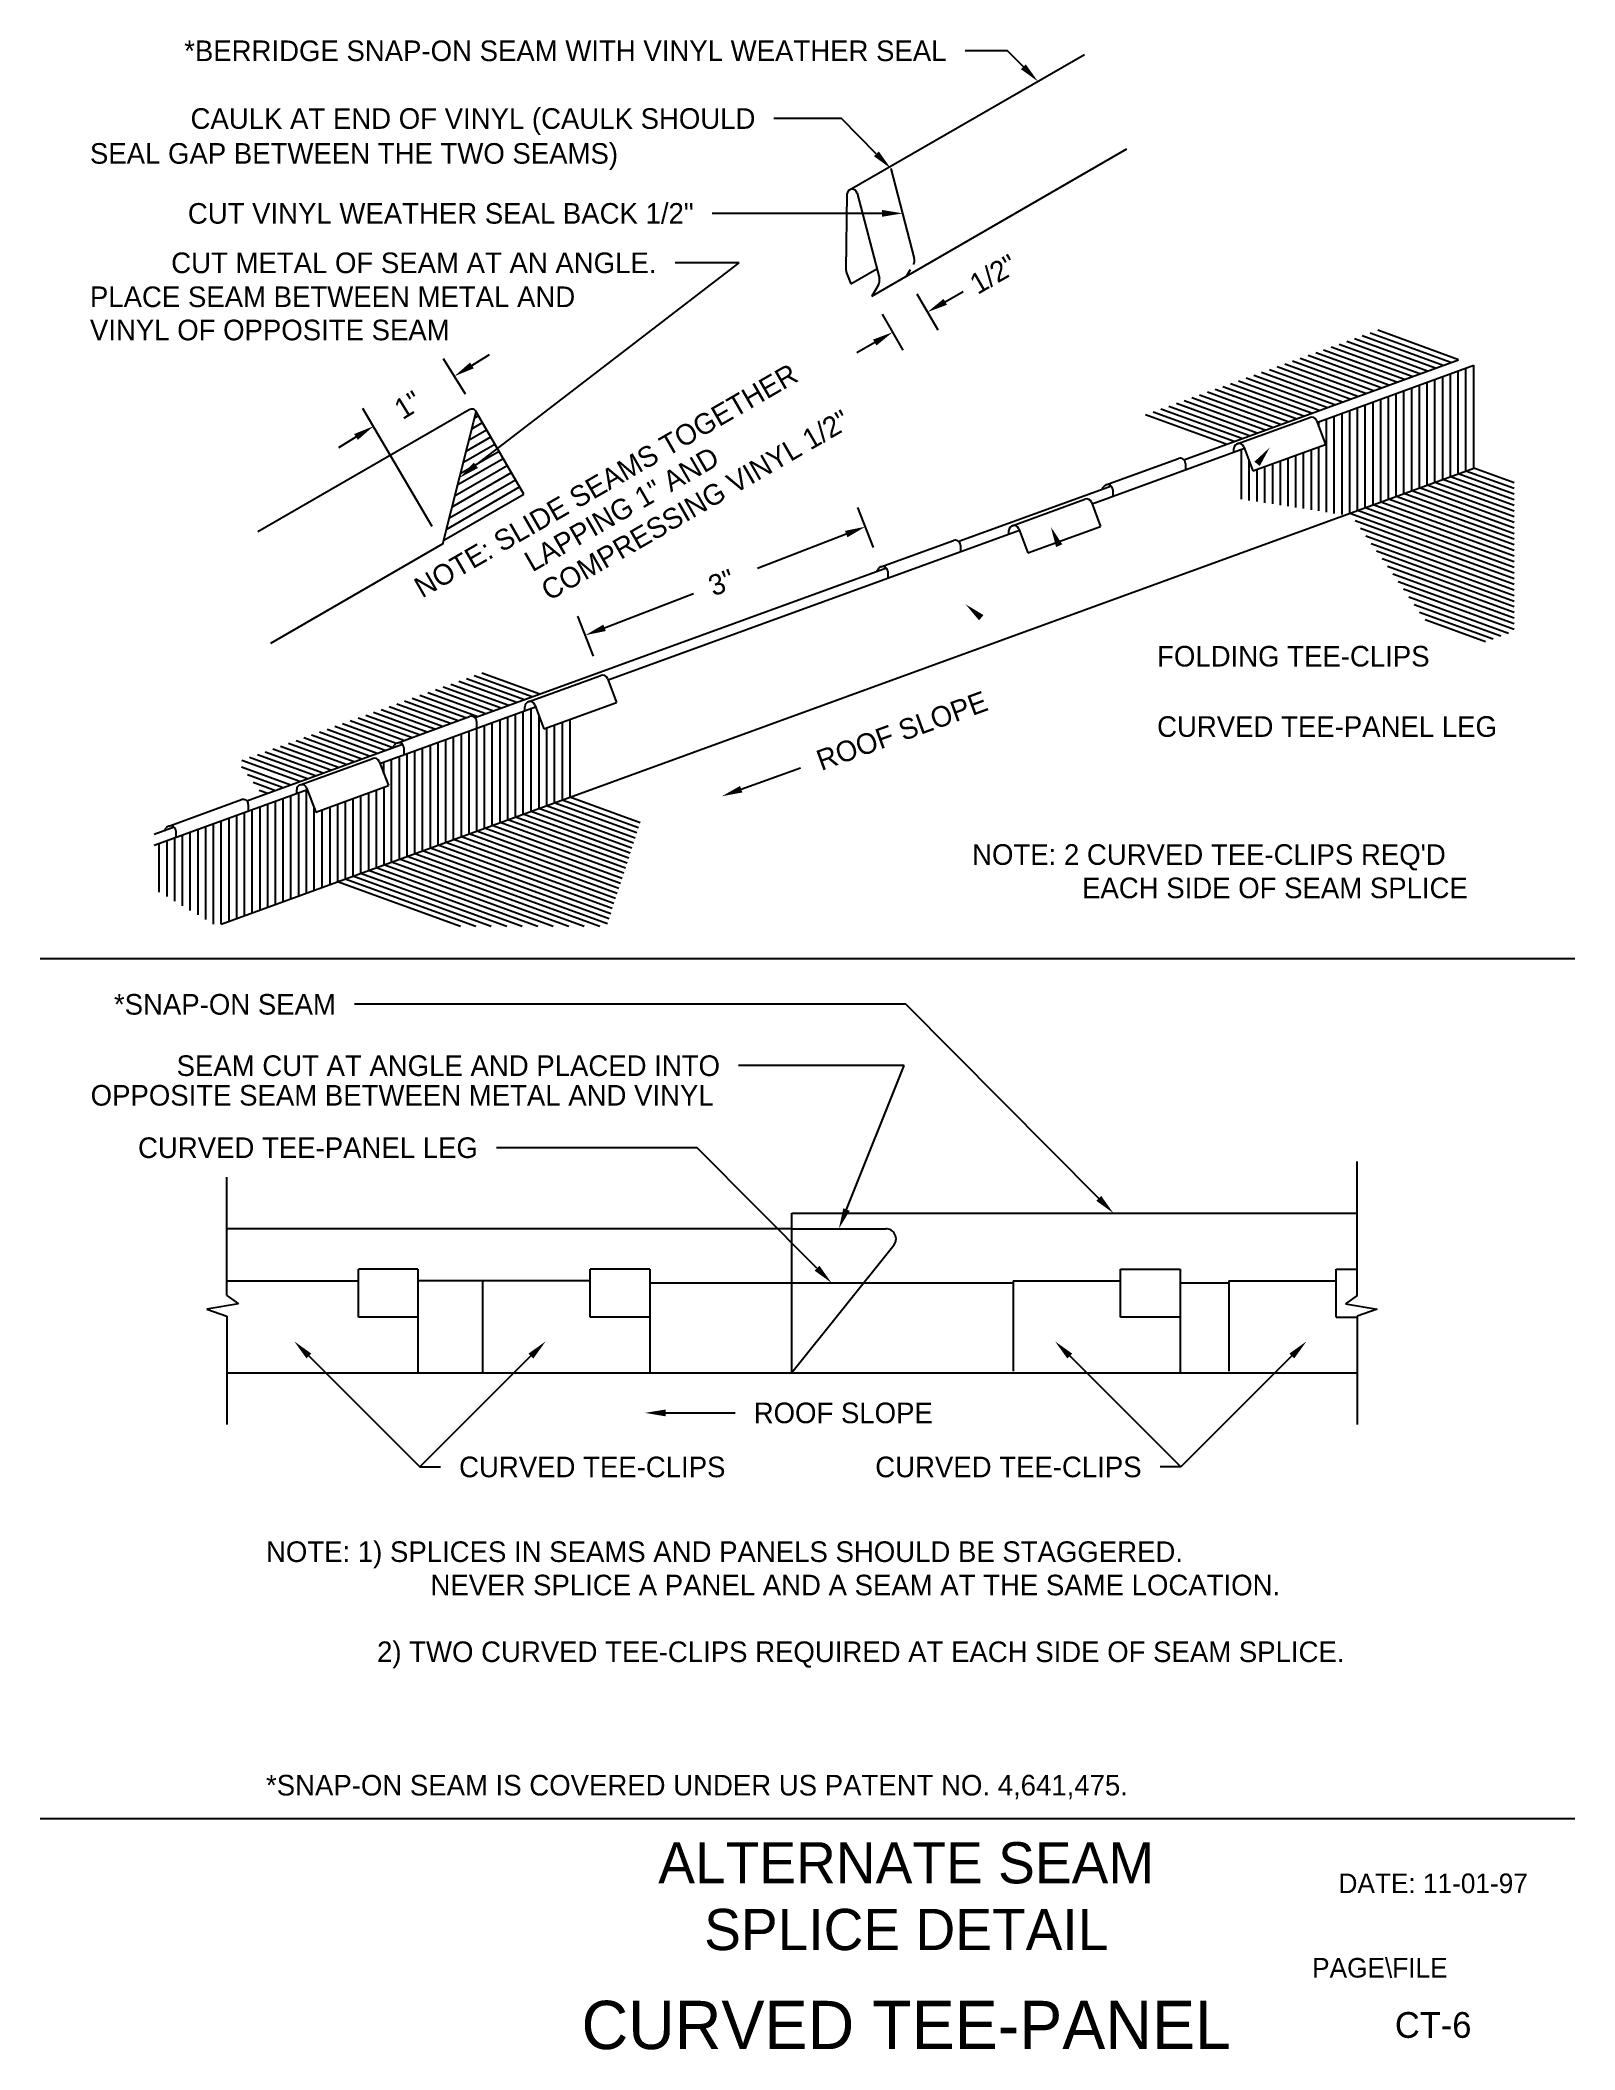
# Model space of a CAD drawing. Extents: x 0.49 to 7.94, y 0.25 to 10.01.
import ezdxf
from ezdxf.enums import TextEntityAlignment as Align

# ---------------------------------------------------------------- set-up
doc = ezdxf.new("R2010")
doc.units = 0
doc.header["$LTSCALE"] = 0.13333
doc.linetypes.add('HIDDENX2', pattern=[0])
for name, color, linetype in [('BORDER', 7, 'CONTINUOUS'), ('CMP-FLSH', 7, 'CONTINUOUS'), ('DIM-TXT', 7, 'CONTINUOUS'), ('STRCTR', 7, 'CONTINUOUS')]:
    doc.layers.add(name, color=color, linetype=linetype)

msp = doc.modelspace()

# ---------------------------------------------------------------- linework, layer by layer
at = {"layer": 'BORDER', "color": 0, "linetype": 'CONTINUOUS'}
for p, q in [((0.4909, 5.5515), (7.94, 5.5515)), ((7.94, 1.375), (0.4909, 1.375))]:
    msp.add_line(p, q, dxfattribs=at)
at = {"layer": 'CMP-FLSH', "color": 0, "linetype": 'CONTINUOUS'}
for p, q in [((4.4196, 9.2811), (5.5602, 9.9385)), ((4.5276, 8.7649), (5.7662, 9.48)), ((4.4071, 9.2597), (4.4023, 8.8944)), ((4.4563, 9.2657), (4.5645, 8.8514)), ((4.405, 8.8794), (4.4261, 8.8252)), ((4.4261, 8.8252), (4.5523, 8.8981)), ((4.5603, 8.8211), (4.5276, 8.7649)), ((7.3384, 8.4432), (6.9459, 8.5861)), ((7.376, 8.4569), (6.9835, 8.5998)), ((7.0753, 8.3475), (6.6828, 8.4903)), ((7.1129, 8.3612), (6.7204, 8.504)), ((7.1505, 8.3748), (6.758, 8.5177)), ((7.1881, 8.3885), (6.7956, 8.5314)), ((7.2257, 8.4022), (6.8332, 8.5451)), ((7.2632, 8.4159), (6.8707, 8.5587)), ((7.3008, 8.4296), (6.9083, 8.5724)), ((6.0427, 7.9717), (7.376, 8.4569)), ((6.8122, 8.2517), (6.4197, 8.3946)), ((6.8498, 8.2654), (6.4573, 8.4083)), ((6.8874, 8.2791), (6.4949, 8.4219)), ((6.9249, 8.2928), (6.5325, 8.4356)), ((6.9625, 8.3064), (6.57, 8.4493)), ((7.0001, 8.3201), (6.6076, 8.463)), ((7.0377, 8.3338), (6.6452, 8.4767)), ((6.6873, 8.153), (7.4491, 8.4303)), ((7.3363, 7.8893), (7.3363, 8.3893)), ((7.3739, 7.903), (7.3739, 8.403)), ((7.4115, 7.9166), (7.4115, 8.4166)), ((7.4491, 7.9303), (7.4491, 8.4303)), ((6.5491, 8.1559), (6.1566, 8.2988)), ((6.5867, 8.1696), (6.1942, 8.3125)), ((6.6242, 8.1833), (6.2317, 8.3262)), ((6.6618, 8.197), (6.2693, 8.3398)), ((6.6994, 8.2107), (6.3069, 8.3535)), ((6.737, 8.2244), (6.3445, 8.3672)), ((6.7746, 8.238), (6.3821, 8.3809)), ((7.0732, 7.7935), (7.0732, 8.2935)), ((7.1108, 7.8072), (7.1108, 8.3072)), ((7.1484, 7.8209), (7.1484, 8.3209)), ((7.186, 7.8346), (7.186, 8.3346)), ((7.2236, 7.8482), (7.2236, 8.3482)), ((7.2612, 7.8619), (7.2612, 8.3619)), ((7.2988, 7.8756), (7.2988, 8.3756)), ((2.5731, 8.2139), (1.5478, 7.6219)), ((2.4459, 7.5631), (2.6073, 8.2047)), ((2.838, 7.8051), (2.6073, 8.2047)), ((6.2859, 8.0602), (5.8935, 8.203)), ((6.3235, 8.0739), (5.931, 8.2167)), ((6.3611, 8.0875), (5.9686, 8.2304)), ((6.3987, 8.1012), (6.0062, 8.2441)), ((6.4363, 8.1149), (6.0438, 8.2578)), ((6.4739, 8.1286), (6.0814, 8.2714)), ((6.5115, 8.1423), (6.119, 8.2851)), ((6.8101, 7.7056), (6.8101, 8.1977)), ((6.8477, 7.7114), (6.8477, 8.2114)), ((6.8853, 7.7251), (6.8853, 8.2251)), ((6.9229, 7.7388), (6.9229, 8.2388)), ((6.9605, 7.7525), (6.9605, 8.2525)), ((6.9981, 7.7661), (6.9981, 8.2662)), ((7.0357, 7.7798), (7.0357, 8.2798)), ((2.5728, 8.0677), (2.658, 8.1169)), ((2.5864, 8.1217), (2.638, 8.1515)), ((2.6, 8.1757), (2.618, 8.1861)), ((6.2484, 8.0465), (5.8559, 8.1894)), ((6.3013, 8.0491), (6.6537, 8.1773)), ((6.6856, 8.1627), (6.7299, 8.0458)), ((6.6974, 8.1317), (6.6974, 8.1567)), ((6.735, 7.7171), (6.735, 8.1704)), ((6.7725, 7.7113), (6.7725, 8.1841)), ((2.5321, 7.9056), (2.718, 8.0129)), ((2.5456, 7.9596), (2.698, 8.0476)), ((2.5592, 8.0136), (2.678, 8.0822)), ((6.3367, 8.0254), (5.5971, 7.7562)), ((6.2849, 8.0075), (6.2849, 8.0256)), ((6.3215, 7.78), (6.3215, 8.0199)), ((6.3333, 8.0344), (6.3775, 7.9175)), ((6.3775, 7.9175), (6.7299, 8.0458)), ((6.6222, 8.0066), (6.6222, 7.7342)), ((6.6598, 8.0203), (6.6598, 7.7285)), ((6.6974, 7.7228), (6.6974, 8.0339)), ((1.3699, 5.7177), (7.4491, 7.9303)), ((2.4913, 7.7435), (2.778, 7.909)), ((2.5049, 7.7975), (2.758, 7.9437)), ((2.5185, 7.8515), (2.738, 7.9783)), ((5.664, 7.8493), (6.0164, 7.9776)), ((6.05, 7.9541), (6.05, 7.922)), ((6.3591, 7.7743), (6.3591, 7.9661)), ((6.3967, 7.9245), (6.3967, 7.7686)), ((6.4343, 7.9382), (6.4343, 7.7628)), ((6.4719, 7.9519), (6.4719, 7.7571)), ((6.5094, 7.9655), (6.5094, 7.7514)), ((6.547, 7.9792), (6.547, 7.7457)), ((6.5846, 7.9929), (6.5846, 7.7399)), ((7.6453, 7.8042), (7.3739, 7.903)), ((7.6453, 7.8316), (7.4115, 7.9166)), ((7.6453, 7.8589), (7.4491, 7.9303)), ((2.4505, 7.5814), (2.838, 7.8051)), ((2.4641, 7.6354), (2.818, 7.8397)), ((2.4777, 7.6894), (2.798, 7.8744)), ((5.6904, 7.8434), (4.9508, 7.5742)), ((5.6434, 7.8263), (5.6514, 7.8391)), ((5.6976, 7.8258), (5.6976, 7.7937)), ((7.6453, 7.6127), (7.1108, 7.8072)), ((7.6453, 7.64), (7.1484, 7.8209)), ((7.6453, 7.6674), (7.186, 7.8346)), ((7.6453, 7.6947), (7.2236, 7.8482)), ((7.6453, 7.7221), (7.2612, 7.8619)), ((7.6453, 7.7495), (7.2988, 7.8756)), ((7.6453, 7.7768), (7.3363, 7.8893)), ((5.2094, 7.6516), (5.5618, 7.7799)), ((5.5937, 7.7652), (5.6379, 7.6483)), ((7.6453, 7.4211), (6.8477, 7.7114)), ((7.6453, 7.4485), (6.8853, 7.7251)), ((7.6453, 7.4759), (6.9229, 7.7388)), ((7.6453, 7.5032), (6.9605, 7.7525)), ((7.6453, 7.5306), (6.9981, 7.7661)), ((7.6453, 7.5579), (7.0357, 7.7798)), ((7.6453, 7.5853), (7.0732, 7.7935)), ((5.2447, 7.628), (3.2479, 6.9012)), ((5.1929, 7.61), (5.1929, 7.6281)), ((5.2413, 7.637), (5.2855, 7.5201)), ((5.2855, 7.5201), (5.6379, 7.6483)), ((7.6453, 7.3938), (6.8738, 7.6746)), ((7.6453, 7.3664), (6.8999, 7.6377)), ((2.4459, 7.5631), (1.6085, 7.0796)), ((4.5721, 7.4519), (4.9245, 7.5801)), ((4.958, 7.5566), (4.958, 7.5245)), ((7.6453, 7.3391), (6.926, 7.6009)), ((7.6453, 7.3117), (6.9521, 7.564)), ((7.6453, 7.2843), (6.9781, 7.5272)), ((4.5984, 7.446), (2.6016, 6.7192)), ((4.5514, 7.4288), (4.5595, 7.4417)), ((4.6056, 7.4284), (4.6056, 7.3963)), ((7.6453, 7.257), (7.0042, 7.4903)), ((7.6453, 7.2296), (7.0303, 7.4534)), ((7.6453, 7.2023), (7.0564, 7.4166)), ((7.6453, 7.1749), (7.0825, 7.3797)), ((7.6453, 7.1475), (7.1086, 7.3429)), ((7.1346, 7.306), (7.6186, 7.1299)), ((7.1607, 7.2692), (7.581, 7.1162)), ((7.1868, 7.2323), (7.5434, 7.1025)), ((7.2129, 7.1955), (7.5059, 7.0888)), ((2.9165, 6.8338), (2.6352, 6.9362)), ((2.6534, 6.738), (2.3721, 6.8404)), ((2.691, 6.7517), (2.4097, 6.8541)), ((2.7286, 6.7654), (2.4473, 6.8678)), ((2.7662, 6.7791), (2.4849, 6.8815)), ((2.8038, 6.7928), (2.5224, 6.8952)), ((2.8414, 6.8064), (2.56, 6.9088)), ((2.8789, 6.8201), (2.5976, 6.9225)), ((2.8602, 6.7966), (3.2125, 6.9248)), ((3.2445, 6.9102), (3.2887, 6.7933)), ((2.3314, 6.6363), (2.0714, 6.731)), ((2.369, 6.65), (2.109, 6.7447)), ((2.1401, 6.498), (2.8955, 6.7729)), ((2.4066, 6.6637), (2.1466, 6.7583)), ((2.4442, 6.6774), (2.1842, 6.772)), ((2.4818, 6.6911), (2.2217, 6.7857)), ((2.5193, 6.7048), (2.2593, 6.7994)), ((2.5569, 6.7184), (2.2969, 6.8131)), ((2.6158, 6.7244), (2.3345, 6.8268)), ((2.7983, 6.2376), (2.7983, 6.7376)), ((2.8359, 6.2512), (2.8359, 6.7512)), ((2.8437, 6.755), (2.8437, 6.7731)), ((2.8735, 6.2649), (2.8735, 6.7649)), ((2.8921, 6.7819), (2.9363, 6.665)), ((2.9111, 6.7318), (2.9111, 6.2786)), ((2.9363, 6.665), (3.2887, 6.7933)), ((2.0896, 6.5328), (1.8083, 6.6352)), ((2.1272, 6.5465), (1.8459, 6.6489)), ((2.1648, 6.5602), (1.8834, 6.6626)), ((2.2024, 6.5739), (1.921, 6.6763)), ((2.2191, 6.5951), (1.9586, 6.6899)), ((2.2562, 6.609), (1.9962, 6.7036)), ((2.2938, 6.6227), (2.0338, 6.7173)), ((2.2228, 6.5968), (2.5752, 6.7251)), ((2.5352, 6.1418), (2.5352, 6.6418)), ((2.5728, 6.1555), (2.5728, 6.6555)), ((2.6088, 6.7016), (2.6088, 6.6695)), ((2.6104, 6.1692), (2.6104, 6.6692)), ((2.6479, 6.1828), (2.6479, 6.6828)), ((2.6855, 6.1965), (2.6855, 6.6965)), ((2.7231, 6.2102), (2.7231, 6.7102)), ((2.7607, 6.2239), (2.7607, 6.7239)), ((2.9486, 6.6695), (2.9486, 6.2923)), ((2.9862, 6.6832), (2.9862, 6.306)), ((3.0238, 6.6969), (3.0238, 6.3196)), ((3.0614, 6.7106), (3.0614, 6.3333)), ((1.4938, 6.316), (2.2492, 6.5909)), ((1.8265, 6.4371), (1.5452, 6.5395)), ((1.8641, 6.4507), (1.5827, 6.5531)), ((1.9017, 6.4644), (1.6203, 6.5668)), ((1.9392, 6.4781), (1.6579, 6.5805)), ((1.9768, 6.4918), (1.6955, 6.5942)), ((2.0144, 6.5055), (1.7331, 6.6079)), ((2.052, 6.5191), (1.7707, 6.6215)), ((2.2022, 6.5738), (2.2102, 6.5867)), ((2.2564, 6.5733), (2.2564, 6.5412)), ((2.2721, 6.046), (2.2721, 6.546)), ((2.3097, 6.0597), (2.3097, 6.5597)), ((2.3472, 6.0734), (2.3472, 6.5734)), ((2.3848, 6.0871), (2.3848, 6.5871)), ((2.4224, 6.1008), (2.4224, 6.6008)), ((2.46, 6.1144), (2.46, 6.6144)), ((2.4976, 6.1281), (2.4976, 6.6281)), ((1.4686, 6.4812), (1.7082, 6.394)), ((1.7513, 6.4097), (1.47, 6.5121)), ((1.4968, 6.4436), (1.6707, 6.3803)), ((1.7889, 6.4234), (1.5076, 6.5258)), ((1.7524, 6.3934), (2.1048, 6.5216)), ((2.1367, 6.507), (2.1809, 6.3901)), ((2.1593, 6.4473), (2.1593, 6.505)), ((2.1969, 6.0187), (2.1969, 6.5187)), ((2.2345, 6.0323), (2.2345, 6.5323)), ((1.7877, 6.3697), (1.0447, 6.0993)), ((1.525, 6.406), (1.6331, 6.3667)), ((1.5531, 6.3684), (1.5955, 6.353)), ((1.7082, 5.8408), (1.7082, 6.3408)), ((1.7359, 6.3518), (1.7359, 6.3699)), ((1.7458, 5.8545), (1.7458, 6.3545)), ((1.7834, 5.8682), (1.7834, 6.3682)), ((1.7843, 6.3787), (1.8286, 6.2618)), ((1.8286, 6.2618), (2.1809, 6.3901)), ((2.0465, 6.3412), (2.0465, 5.9639)), ((2.0841, 6.3548), (2.0841, 5.9776)), ((2.1217, 6.3685), (2.1217, 5.9913)), ((2.1593, 6.3822), (2.1593, 6.005)), ((1.1151, 6.1936), (1.4675, 6.3219)), ((1.4451, 5.745), (1.4451, 6.245)), ((1.4827, 5.7587), (1.4827, 6.2587)), ((1.501, 6.2984), (1.501, 6.2663)), ((1.5203, 5.7724), (1.5203, 6.2724)), ((1.5579, 5.7861), (1.5579, 6.2861)), ((1.5955, 5.7998), (1.5955, 6.2998)), ((1.6331, 5.8135), (1.6331, 6.3135)), ((1.6707, 5.8271), (1.6707, 6.3271)), ((1.821, 5.8819), (1.821, 6.2818)), ((1.8586, 6.2728), (1.8586, 5.8955)), ((1.8962, 6.2864), (1.8962, 5.9092)), ((1.9338, 6.3001), (1.9338, 5.9229)), ((1.9714, 6.3138), (1.9714, 5.9366)), ((2.0089, 6.3275), (2.0089, 5.9503)), ((3.3553, 6.0622), (2.8359, 6.2512)), ((3.3633, 6.0867), (2.8735, 6.2649)), ((3.3712, 6.1111), (2.9111, 6.2786)), ((3.3791, 6.1356), (2.9486, 6.2923)), ((3.3871, 6.1601), (2.9862, 6.306)), ((3.395, 6.1846), (3.0238, 6.3196)), ((3.4029, 6.209), (3.0614, 6.3333)), ((1.1414, 6.1877), (1.0447, 6.1525)), ((1.0944, 6.1706), (1.1025, 6.1835)), ((1.1486, 6.1701), (1.1486, 6.138)), ((1.182, 5.8066), (1.182, 6.1493)), ((1.2196, 5.7844), (1.2196, 6.163)), ((1.2572, 5.7621), (1.2572, 6.1766)), ((1.2948, 5.7399), (1.2948, 6.1903)), ((1.3324, 5.7176), (1.3324, 6.204)), ((1.3699, 5.7177), (1.3699, 6.2177)), ((1.4075, 5.7314), (1.4075, 6.2314)), ((3.2998, 5.8908), (2.5728, 6.1555)), ((3.3078, 5.9153), (2.6104, 6.1692)), ((3.3157, 5.9398), (2.6479, 6.1828)), ((3.3236, 5.9643), (2.6855, 6.1965)), ((3.3316, 5.9887), (2.7231, 6.2102)), ((3.3395, 6.0132), (2.7607, 6.2239)), ((3.3474, 6.0377), (2.7983, 6.2376)), ((1.0692, 5.8733), (1.0692, 6.1082)), ((1.1068, 5.8511), (1.1068, 6.1219)), ((1.1444, 5.8289), (1.1444, 6.1356)), ((3.2443, 5.7195), (2.3097, 6.0597)), ((3.2523, 5.744), (2.3472, 6.0734)), ((3.2602, 5.7685), (2.3848, 6.0871)), ((3.2681, 5.7929), (2.4224, 6.1008)), ((3.2761, 5.8174), (2.46, 6.1144)), ((3.284, 5.8419), (2.4976, 6.1281)), ((3.2919, 5.8664), (2.5352, 6.1418)), ((2.6806, 5.7058), (2.0089, 5.9503)), ((2.7558, 5.7058), (2.0465, 5.9639)), ((2.831, 5.7058), (2.0841, 5.9776)), ((2.9062, 5.7058), (2.1217, 5.9913)), ((2.9813, 5.7058), (2.1593, 6.005)), ((3.0565, 5.7058), (2.1969, 6.0187)), ((3.1317, 5.7058), (2.2345, 6.0323)), ((3.2069, 5.7058), (2.2721, 6.046)), ((2.5303, 5.7058), (1.9338, 5.9229)), ((2.6055, 5.7058), (1.9714, 5.9366)), ((4.1402, 4.3156), (6.8835, 4.3156)), ((4.1402, 3.5396), (4.1402, 4.3156)), ((4.1402, 4.2396), (1.397, 4.2396)), ((1.397, 3.5396), (6.8835, 3.5396))]:
    msp.add_line(p, q, dxfattribs=at)
at = {"layer": 'CMP-FLSH', "color": 0, "linetype": 'HIDDENX2'}
for p, q in [((4.6198, 9.3854), (4.7337, 8.949)), ((4.6968, 8.8626), (4.7157, 8.8951)), ((4.1402, 4.2396), (4.5951, 4.2396)), ((4.6342, 4.1584), (4.1402, 3.5396)), ((2.3246, 4.0431), (2.0352, 4.0431)), ((2.0352, 3.8108), (2.0352, 4.0431)), ((2.3246, 4.0431), (2.3246, 3.5396)), ((3.4499, 4.0431), (3.1604, 4.0431)), ((3.1604, 3.8108), (3.1604, 4.0431)), ((3.4499, 4.0431), (3.4499, 3.5396)), ((5.7352, 4.0431), (6.0247, 4.0431)), ((5.7352, 3.8108), (5.7352, 4.0431)), ((6.0247, 4.0431), (6.0247, 3.5396)), ((6.782, 3.8108), (6.782, 4.0431)), ((6.782, 4.0431), (6.8835, 4.0431)), ((1.397, 3.9858), (2.0352, 3.9858)), ((2.6387, 3.9858), (2.3246, 3.9858)), ((3.1604, 3.9858), (2.6387, 3.9858)), ((2.6387, 3.9858), (2.6387, 3.5396)), ((3.4499, 3.9771), (5.2135, 3.9771)), ((5.2135, 3.9858), (5.2135, 3.5483)), ((5.2135, 3.9858), (5.7352, 3.9858)), ((6.0247, 3.9771), (6.2602, 3.9771)), ((6.2602, 3.9858), (6.782, 3.9858)), ((6.2602, 3.9858), (6.2602, 3.5483)), ((2.3246, 3.8108), (2.0352, 3.8108)), ((3.4499, 3.8108), (3.1604, 3.8108)), ((6.0247, 3.8108), (5.7352, 3.8108)), ((6.782, 3.8108), (6.8835, 3.8108))]:
    msp.add_line(p, q, dxfattribs=at)
at = {"layer": 'CMP-FLSH', "color": 0, "linetype": 'CONTINUOUS'}
for centre, radius, start, end in [((4.4321, 9.2594), 0.025, 14.62857, 179.24722), ((4.4422, 8.8939), 0.0399, 179.22586, 201.27879), ((4.5258, 8.8412), 0.04, 329.74804, 14.65586), ((2.5856, 8.1922), 0.025, 29.99634, 120.00284), ((6.6623, 8.1538), 0.025, 20.7171, 110.17883), ((6.3099, 8.0256), 0.025, 20.71554, 180.00725), ((6.025, 7.9541), 0.025, 0.00468, 109.99992), ((5.6726, 7.8258), 0.025, 359.99596, 147.91957), ((5.5703, 7.7564), 0.025, 20.72738, 110.16571), ((5.2179, 7.6281), 0.025, 20.72442, 179.99516), ((4.933, 7.5567), 0.025, 359.9914, 110.00095), ((4.5806, 7.4284), 0.025, 0.01008, 147.91047), ((3.2211, 6.9013), 0.025, 20.71979, 110.17097), ((2.8687, 6.7731), 0.025, 20.71554, 180.00725), ((2.5838, 6.7016), 0.025, 359.99723, 110.00955), ((2.2314, 6.5733), 0.025, 359.99596, 147.91957), ((2.1133, 6.4981), 0.025, 20.72862, 110.16214), ((1.7609, 6.3699), 0.025, 20.72256, 180.00081), ((1.476, 6.2984), 0.025, 359.99541, 110.00525), ((1.1236, 6.1701), 0.025, 0.00581, 147.91223)]:
    msp.add_arc(centre, radius, start, end, dxfattribs=at)
at = {"layer": 'CMP-FLSH', "color": 0, "linetype": 'HIDDENX2'}
for centre, radius, start, end in [((4.695, 8.9389), 0.04, 329.74804, 14.65586), ((4.5951, 4.1896), 0.05, 321.39982, 90.00325)]:
    msp.add_arc(centre, radius, start, end, dxfattribs=at)
at = {"layer": 'DIM-TXT', "color": 0, "linetype": 'CONTINUOUS'}
for p, q in [((5.186, 9.9563), (4.9802, 9.9563)), ((5.2632, 9.8788), (5.186, 9.9563)), ((4.38, 9.6275), (4.0527, 9.6275)), ((4.5494, 9.4564), (4.38, 9.6275)), ((4.5767, 9.1672), (3.7528, 9.1672)), ((2.6059, 7.9449), (3.8835, 8.9273)), ((3.8835, 8.9273), (3.5723, 8.9273)), ((4.8842, 8.738), (4.9708, 8.788)), ((4.7468, 8.776), (4.8476, 8.6014)), ((4.5776, 8.6783), (4.6784, 8.5037)), ((4.5418, 8.5403), (4.4552, 8.4903)), ((2.5548, 8.2898), (2.4487, 8.4618)), ((2.5863, 8.4292), (2.6714, 8.4817)), ((2.3934, 7.6482), (2.0565, 8.2197)), ((2.024, 8.0821), (1.9389, 8.0296)), ((4.5359, 7.5451), (4.4603, 7.7401)), ((4.4033, 7.6107), (3.9721, 7.4436)), ((3.2302, 7.1559), (3.6613, 7.3231)), ((3.1764, 7.0181), (3.1008, 7.213)), ((3.8937, 6.3726), (4.1807, 6.477)), ((4.6933, 5.3285), (2.0163, 5.3285)), ((5.6295, 4.3866), (4.6933, 5.3285)), ((4.6853, 5.0308), (3.8808, 5.0308)), ((4.4049, 4.3324), (4.6853, 5.0308)), ((3.6804, 4.6326), (2.7054, 4.6326)), ((4.2612, 4.048), (3.6804, 4.6326)), ((1.7954, 3.6217), (2.3343, 3.0833)), ((2.8733, 3.6217), (2.3343, 3.0833)), ((5.4883, 3.6217), (6.0272, 3.0833)), ((6.5662, 3.6217), (6.0272, 3.0833)), ((3.5273, 3.3456), (3.8644, 3.3456)), ((2.3343, 3.0833), (2.4343, 3.0833)), ((6.0272, 3.0833), (5.9272, 3.0833))]:
    msp.add_line(p, q, dxfattribs=at)
for points in [[(5.275, 9.8905), (5.2514, 9.867), (5.3337, 9.8079)], [(4.5612, 9.4682), (4.5376, 9.4447), (4.6198, 9.3854)], [(4.5767, 9.1839), (4.5767, 9.1506), (4.6767, 9.1672)], [(4.8759, 8.7524), (4.8925, 8.7236), (4.7976, 8.688)], [(4.5335, 8.5547), (4.5501, 8.5259), (4.6284, 8.5903)], [(2.5775, 8.4434), (2.595, 8.415), (2.5012, 8.3767)], [(2.0152, 8.0963), (2.0327, 8.0679), (2.1091, 8.1347)], [(2.616, 7.9316), (2.5957, 7.9581), (2.5266, 7.8839)], [(4.3972, 7.6262), (4.4093, 7.5952), (4.4965, 7.6468)], [(3.2242, 7.1715), (3.2362, 7.1404), (3.137, 7.1198)], [(3.8994, 6.3569), (3.888, 6.3882), (3.7997, 6.3384)], [(5.6413, 4.3983), (5.6176, 4.3748), (5.6999, 4.3156)], [(4.4204, 4.3262), (4.3894, 4.3386), (4.3676, 4.2396)], [(4.273, 4.0598), (4.2494, 4.0363), (4.3317, 3.9771)], [(1.7836, 3.6099), (1.8071, 3.6334), (1.7246, 3.6923)], [(2.8851, 3.6099), (2.8615, 3.6334), (2.9441, 3.6923)], [(5.5, 3.6334), (5.4765, 3.6099), (5.4175, 3.6923)], [(6.5545, 3.6334), (6.578, 3.6099), (6.637, 3.6923)], [(3.5273, 3.3289), (3.5273, 3.3622), (3.4273, 3.3456)]]:
    msp.add_solid(points, dxfattribs=at)
at = {"layer": 'DIM-TXT', "color": 0, "linetype": 'CONTINUOUS', "extrusion": (0, 0, -1)}
for points in [[(-6.3846, 7.9618), (-6.4589, 8.0307), (-6.4109, 7.9414)], [(-5.422, 7.5476), (-5.3966, 7.6457), (-5.4524, 7.5611)], [(-5.048, 7.1923), (-4.9829, 7.27), (-5.0697, 7.2176)]]:
    msp.add_solid(points, dxfattribs=at)
at = {"layer": 'STRCTR', "color": 0, "linetype": 'CONTINUOUS'}
for p, q in [((1.397, 3.9161), (1.397, 4.4896)), ((6.8835, 3.9161), (6.8835, 4.5656)), ((1.397, 3.9161), (1.454, 3.8742)), ((6.8835, 3.9161), (6.8264, 3.8742)), ((1.454, 3.8742), (1.2992, 3.849)), ((1.2992, 3.849), (1.397, 3.8155)), ((1.397, 3.8155), (1.397, 3.2896)), ((6.8264, 3.8742), (6.9812, 3.849)), ((6.9812, 3.849), (6.8835, 3.8155)), ((6.8835, 3.8155), (6.8835, 3.2896))]:
    msp.add_line(p, q, dxfattribs=at)

# ---------------------------------------------------------------- texts
at = {"layer": 'BORDER', "color": 0, "linetype": 'CONTINUOUS'}
for s, height, p in [('DATE: 11-01-97', 0.0951, (7.2525, 1.0625)), ('CURVED TEE-PANEL', 0.234375, (4.6948, 0.375)), ('CT-6', 0.125, (7.2525, 0.375))]:
    msp.add_text(s, height=height, dxfattribs=at).set_placement(p, align=Align.MIDDLE)
msp.add_text('PAGE\\FILE', height=0.0951, dxfattribs=at).set_placement((6.665, 0.6049))
at = {"layer": 'DIM-TXT', "color": 0, "linetype": 'CONTINUOUS'}
for s, p in [('*BERRIDGE SNAP-ON SEAM WITH VINYL WEATHER SEAL', (4.8902, 9.9563)), ('CAULK AT END OF VINYL (CAULK SHOULD', (3.9627, 9.6275)), ('CUT VINYL WEATHER SEAL BACK 1/2"', (3.6628, 9.1672)), ('CUT METAL OF SEAM AT AN ANGLE.', (3.4823, 8.9273)), ('*SNAP-ON SEAM', (1.9263, 5.3285)), ('SEAM CUT AT ANGLE AND PLACED INTO', (3.7908, 5.0308)), ('CURVED TEE-PANEL LEG', (2.6154, 4.6326)), ('CURVED TEE-CLIPS', (5.8372, 3.0833))]:
    msp.add_text(s, height=0.1, dxfattribs=at).set_placement(p, align=Align.MIDDLE_RIGHT)
for s, p in [('SEAL GAP BETWEEN THE TWO SEAMS)', (0.7324, 9.4082)), ('PLACE SEAM BETWEEN METAL AND', (0.7324, 8.7125)), ('VINYL OF OPPOSITE SEAM', (0.7324, 8.5513)), ("NOTE: 2 CURVED TEE-CLIPS REQ'D", (5.0144, 6.0055)), ('EACH SIDE OF SEAM SPLICE', (5.5483, 5.8436)), ('OPPOSITE SEAM BETWEEN METAL AND VINYL', (0.7359, 4.837)), ('NOTE: 1) SPLICES IN SEAMS AND PANELS SHOULD BE STAGGERED.', (1.587, 2.622)), ('NEVER SPLICE A PANEL AND A SEAM AT THE SAME LOCATION.', (2.3855, 2.4601)), ('2) TWO CURVED TEE-CLIPS REQUIRED AT EACH SIDE OF SEAM SPLICE.', (2.1261, 2.1363)), ('*SNAP-ON SEAM IS COVERED UNDER US PATENT NO. 4,641,475.', (1.587, 1.4887))]:
    msp.add_text(s, height=0.1, dxfattribs=at).set_placement(p)
for s, rotation, p in [('1/2"', 30.00025, (5.0412, 8.7709)), ('NOTE: SLIDE SEAMS TOGETHER', 30, (2.3449, 7.2978)), ('1"', 31.68334, (2.2503, 8.1631)), ('COMPRESSING VINYL 1/2"', 30, (2.9611, 7.284)), ('LAPPING 1" AND', 30, (2.8801, 7.4242)), ('3"', 21.18964, (3.7593, 7.3074))]:
    msp.add_text(s, height=0.1, rotation=rotation, dxfattribs=at).set_placement(p)
for s, rotation, p in [('FOLDING TEE-CLIPS', 360, (5.9124, 7.018)), ('ROOF SLOPE', 20, (4.2653, 6.5078)), ('CURVED TEE-PANEL LEG', 360, (5.9124, 6.6766))]:
    msp.add_text(s, height=0.1, rotation=rotation, dxfattribs=at).set_placement(p, align=Align.MIDDLE_LEFT)
for s, p in [('ROOF SLOPE', (3.9544, 3.3456)), ('CURVED TEE-CLIPS', (2.5243, 3.0833))]:
    msp.add_text(s, height=0.1, dxfattribs=at).set_placement(p, align=Align.MIDDLE_LEFT)
for s, p in [('ALTERNATE SEAM', (4.6948, 1.0621)), ('SPLICE DETAIL', (4.6948, 0.7383))]:
    msp.add_text(s, height=0.2, dxfattribs=at).set_placement(p, align=Align.CENTER)

doc.saveas('drawing.dxf')
